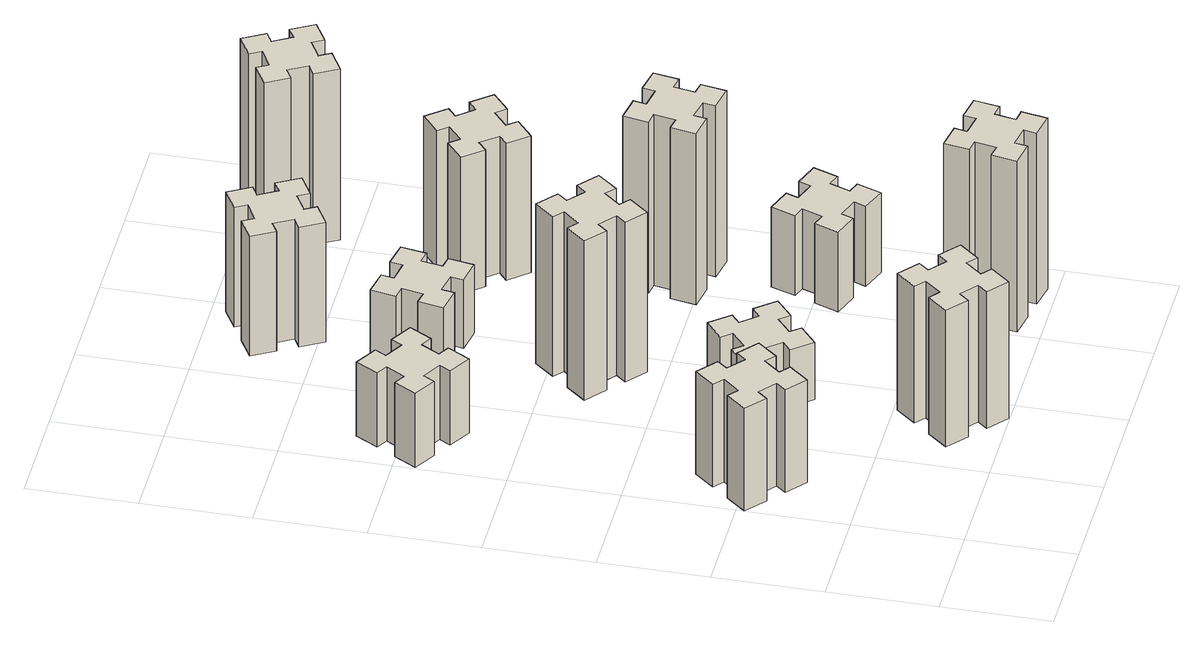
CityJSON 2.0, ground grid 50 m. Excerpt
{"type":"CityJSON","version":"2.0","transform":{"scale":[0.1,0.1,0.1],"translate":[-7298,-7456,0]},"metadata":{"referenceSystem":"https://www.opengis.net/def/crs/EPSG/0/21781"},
"CityObjects":{
"building1":{"type":"Building","attributes":{"class":"1000","function":"1000","usage":"1000","yearOfConstruction":2016,"roofType":"1000","measuredHeight":54,"storeysAboveGround":30,"storeysBelowGround":0},"geometry":[{"type":"Solid","lod":"1","boundaries":[[[[0,1,2,3,4,5,6,7,8,9,10,11,12,13,14,15,16,17,18,19]],[[17,16,20,21]],[[16,15,22,20]],[[15,14,23,22]],[[14,13,24,23]],[[13,12,25,24]],[[12,11,26,25]],[[11,10,27,26]],[[10,9,28,27]],[[9,8,29,28]],[[8,7,30,29]],[[7,6,31,30]],[[6,5,32,31]],[[5,4,33,32]],[[4,3,34,33]],[[3,2,35,34]],[[2,1,36,35]],[[1,0,37,36]],[[0,19,38,37]],[[19,18,39,38]],[[18,17,21,39]],[[24,25,26,27,28,29,30,31,32,33,34,35,36,37,38,39,21,20,22,23]]]]}]},
"building2":{"type":"Building","attributes":{"class":"1000","function":"1000","usage":"1000","yearOfConstruction":2016,"roofType":"1000","measuredHeight":72,"storeysAboveGround":30,"storeysBelowGround":0},"geometry":[{"type":"Solid","lod":"1","boundaries":[[[[40,41,42,43,44,45,46,47,48,49,50,51,52,53,54,55,56,57,58,59]],[[57,56,60,61]],[[56,55,62,60]],[[55,54,63,62]],[[54,53,64,63]],[[53,52,65,64]],[[52,51,66,65]],[[51,50,67,66]],[[50,49,68,67]],[[49,48,69,68]],[[48,47,70,69]],[[47,46,71,70]],[[46,45,72,71]],[[45,44,73,72]],[[44,43,74,73]],[[43,42,75,74]],[[42,41,76,75]],[[41,40,77,76]],[[40,59,78,77]],[[59,58,79,78]],[[58,57,61,79]],[[64,65,66,67,68,69,70,71,72,73,74,75,76,77,78,79,61,60,62,63]]]]}]},
"building3":{"type":"Building","attributes":{"class":"1000","function":"1000","usage":"1000","yearOfConstruction":2016,"roofType":"1000","measuredHeight":39,"storeysAboveGround":30,"storeysBelowGround":0},"geometry":[{"type":"Solid","lod":"1","boundaries":[[[[80,81,82,83,84,85,86,87,88,89,90,91,92,93,94,95,96,97,98,99]],[[97,96,100,101]],[[96,95,102,100]],[[95,94,103,102]],[[94,93,104,103]],[[93,92,105,104]],[[92,91,106,105]],[[91,90,107,106]],[[90,89,108,107]],[[89,88,109,108]],[[88,87,110,109]],[[87,86,111,110]],[[86,85,112,111]],[[85,84,113,112]],[[84,83,114,113]],[[83,82,115,114]],[[82,81,116,115]],[[81,80,117,116]],[[80,99,118,117]],[[99,98,119,118]],[[98,97,101,119]],[[104,105,106,107,108,109,110,111,112,113,114,115,116,117,118,119,101,100,102,103]]]]}]},
"building4":{"type":"Building","attributes":{"class":"1000","function":"1000","usage":"1000","yearOfConstruction":2016,"roofType":"1000","measuredHeight":30,"storeysAboveGround":30,"storeysBelowGround":0},"geometry":[{"type":"Solid","lod":"1","boundaries":[[[[120,121,122,123,124,125,126,127,128,129,130,131,132,133,134,135,136,137,138,139]],[[137,136,140,141]],[[136,135,142,140]],[[135,134,143,142]],[[134,133,144,143]],[[133,132,145,144]],[[132,131,146,145]],[[131,130,147,146]],[[130,129,148,147]],[[129,128,149,148]],[[128,127,150,149]],[[127,126,151,150]],[[126,125,152,151]],[[125,124,153,152]],[[124,123,154,153]],[[123,122,155,154]],[[122,121,156,155]],[[121,120,157,156]],[[120,139,158,157]],[[139,138,159,158]],[[138,137,141,159]],[[144,145,146,147,148,149,150,151,152,153,154,155,156,157,158,159,141,140,142,143]]]]}]},
"building5":{"type":"Building","attributes":{"class":"1000","function":"1000","usage":"1000","yearOfConstruction":2016,"roofType":"1000","measuredHeight":84,"storeysAboveGround":30,"storeysBelowGround":0},"geometry":[{"type":"Solid","lod":"1","boundaries":[[[[160,161,162,163,164,165,166,167,168,169,170,171,172,173,174,175,176,177,178,179]],[[177,176,180,181]],[[176,175,182,180]],[[175,174,183,182]],[[174,173,184,183]],[[173,172,185,184]],[[172,171,186,185]],[[171,170,187,186]],[[170,169,188,187]],[[169,168,189,188]],[[168,167,190,189]],[[167,166,191,190]],[[166,165,192,191]],[[165,164,193,192]],[[164,163,194,193]],[[163,162,195,194]],[[162,161,196,195]],[[161,160,197,196]],[[160,179,198,197]],[[179,178,199,198]],[[178,177,181,199]],[[184,185,186,187,188,189,190,191,192,193,194,195,196,197,198,199,181,180,182,183]]]]}]},
"building6":{"type":"Building","attributes":{"class":"1000","function":"1000","usage":"1000","yearOfConstruction":2016,"roofType":"1000","measuredHeight":36,"storeysAboveGround":30,"storeysBelowGround":0},"geometry":[{"type":"Solid","lod":"1","boundaries":[[[[200,201,202,203,204,205,206,207,208,209,210,211,212,213,214,215,216,217,218,219]],[[217,216,220,221]],[[216,215,222,220]],[[215,214,223,222]],[[214,213,224,223]],[[213,212,225,224]],[[212,211,226,225]],[[211,210,227,226]],[[210,209,228,227]],[[209,208,229,228]],[[208,207,230,229]],[[207,206,231,230]],[[206,205,232,231]],[[205,204,233,232]],[[204,203,234,233]],[[203,202,235,234]],[[202,201,236,235]],[[201,200,237,236]],[[200,219,238,237]],[[219,218,239,238]],[[218,217,221,239]],[[224,225,226,227,228,229,230,231,232,233,234,235,236,237,238,239,221,220,222,223]]]]}]},
"building7":{"type":"Building","attributes":{"class":"1000","function":"1000","usage":"1000","yearOfConstruction":2016,"roofType":"1000","measuredHeight":90,"storeysAboveGround":30,"storeysBelowGround":0},"geometry":[{"type":"Solid","lod":"1","boundaries":[[[[240,241,242,243,244,245,246,247,248,249,250,251,252,253,254,255,256,257,258,259]],[[257,256,260,261]],[[256,255,262,260]],[[255,254,263,262]],[[254,253,264,263]],[[253,252,265,264]],[[252,251,266,265]],[[251,250,267,266]],[[250,249,268,267]],[[249,248,269,268]],[[248,247,270,269]],[[247,246,271,270]],[[246,245,272,271]],[[245,244,273,272]],[[244,243,274,273]],[[243,242,275,274]],[[242,241,276,275]],[[241,240,277,276]],[[240,259,278,277]],[[259,258,279,278]],[[258,257,261,279]],[[264,265,266,267,268,269,270,271,272,273,274,275,276,277,278,279,261,260,262,263]]]]}]},
"building8":{"type":"Building","attributes":{"class":"1000","function":"1000","usage":"1000","yearOfConstruction":2016,"roofType":"1000","measuredHeight":63,"storeysAboveGround":30,"storeysBelowGround":0},"geometry":[{"type":"Solid","lod":"1","boundaries":[[[[280,281,282,283,284,285,286,287,288,289,290,291,292,293,294,295,296,297,298,299]],[[297,296,300,301]],[[296,295,302,300]],[[295,294,303,302]],[[294,293,304,303]],[[293,292,305,304]],[[292,291,306,305]],[[291,290,307,306]],[[290,289,308,307]],[[289,288,309,308]],[[288,287,310,309]],[[287,286,311,310]],[[286,285,312,311]],[[285,284,313,312]],[[284,283,314,313]],[[283,282,315,314]],[[282,281,316,315]],[[281,280,317,316]],[[280,299,318,317]],[[299,298,319,318]],[[298,297,301,319]],[[304,305,306,307,308,309,310,311,312,313,314,315,316,317,318,319,301,300,302,303]]]]}]},
"building9":{"type":"Building","attributes":{"class":"1000","function":"1000","usage":"1000","yearOfConstruction":2016,"roofType":"1000","measuredHeight":42,"storeysAboveGround":30,"storeysBelowGround":0},"geometry":[{"type":"Solid","lod":"1","boundaries":[[[[320,321,322,323,324,325,326,327,328,329,330,331,332,333,334,335,336,337,338,339]],[[337,336,340,341]],[[336,335,342,340]],[[335,334,343,342]],[[334,333,344,343]],[[333,332,345,344]],[[332,331,346,345]],[[331,330,347,346]],[[330,329,348,347]],[[329,328,349,348]],[[328,327,350,349]],[[327,326,351,350]],[[326,325,352,351]],[[325,324,353,352]],[[324,323,354,353]],[[323,322,355,354]],[[322,321,356,355]],[[321,320,357,356]],[[320,339,358,357]],[[339,338,359,358]],[[338,337,341,359]],[[344,345,346,347,348,349,350,351,352,353,354,355,356,357,358,359,341,340,342,343]]]]}]},
"building10":{"type":"Building","attributes":{"class":"1000","function":"1000","usage":"1000","yearOfConstruction":2016,"roofType":"1000","measuredHeight":90,"storeysAboveGround":30,"storeysBelowGround":0},"geometry":[{"type":"Solid","lod":"1","boundaries":[[[[360,361,362,363,364,365,366,367,368,369,370,371,372,373,374,375,376,377,378,379]],[[377,376,380,381]],[[376,375,382,380]],[[375,374,383,382]],[[374,373,384,383]],[[373,372,385,384]],[[372,371,386,385]],[[371,370,387,386]],[[370,369,388,387]],[[369,368,389,388]],[[368,367,390,389]],[[367,366,391,390]],[[366,365,392,391]],[[365,364,393,392]],[[364,363,394,393]],[[363,362,395,394]],[[362,361,396,395]],[[361,360,397,396]],[[360,379,398,397]],[[379,378,399,398]],[[378,377,381,399]],[[384,385,386,387,388,389,390,391,392,393,394,395,396,397,398,399,381,380,382,383]]]]}]},
"building11":{"type":"Building","attributes":{"class":"1000","function":"1000","usage":"1000","yearOfConstruction":2016,"roofType":"1000","measuredHeight":72,"storeysAboveGround":30,"storeysBelowGround":0},"geometry":[{"type":"Solid","lod":"1","boundaries":[[[[400,401,402,403,404,405,406,407,408,409,410,411,412,413,414,415,416,417,418,419]],[[417,416,420,421]],[[416,415,422,420]],[[415,414,423,422]],[[414,413,424,423]],[[413,412,425,424]],[[412,411,426,425]],[[411,410,427,426]],[[410,409,428,427]],[[409,408,429,428]],[[408,407,430,429]],[[407,406,431,430]],[[406,405,432,431]],[[405,404,433,432]],[[404,403,434,433]],[[403,402,435,434]],[[402,401,436,435]],[[401,400,437,436]],[[400,419,438,437]],[[419,418,439,438]],[[418,417,421,439]],[[424,425,426,427,428,429,430,431,432,433,434,435,436,437,438,439,421,420,422,423]]]]}]},
"building12":{"type":"Building","attributes":{"class":"1000","function":"1000","usage":"1000","yearOfConstruction":2016,"roofType":"1000","measuredHeight":90,"storeysAboveGround":30,"storeysBelowGround":0},"geometry":[{"type":"Solid","lod":"1","boundaries":[[[[440,441,442,443,444,445,446,447,448,449,450,451,452,453,454,455,456,457,458,459]],[[457,456,460,461]],[[456,455,462,460]],[[455,454,463,462]],[[454,453,464,463]],[[453,452,465,464]],[[452,451,466,465]],[[451,450,467,466]],[[450,449,468,467]],[[449,448,469,468]],[[448,447,470,469]],[[447,446,471,470]],[[446,445,472,471]],[[445,444,473,472]],[[444,443,474,473]],[[443,442,475,474]],[[442,441,476,475]],[[441,440,477,476]],[[440,459,478,477]],[[459,458,479,478]],[[458,457,461,479]],[[464,465,466,467,468,469,470,471,472,473,474,475,476,477,478,479,461,460,462,463]]]]}]}
},
"vertices":[
[136,933,0],[213,869,0],[174,823,0],[266,746,0],[343,838,0],[297,876,0],[362,953,0],[408,914,0],[485,1006,0],[393,1083,0],[354,1037,0],[278,1102,0],[316,1148,0],[224,1225,0],[147,1133,0],[193,1094,0],[129,1018,0],[83,1056,0],[6,964,0],[98,887,0],[129,1018,540],[83,1056,540],[193,1094,540],[147,1133,540],[224,1225,540],[316,1148,540],[278,1102,540],[354,1037,540],[393,1083,540],[485,1006,540],[408,914,540],[362,953,540],[297,876,540],[343,838,540],[266,746,540],[174,823,540],[213,869,540],[136,933,540],[98,887,540],[6,964,540],
[776,193,0],[853,129,0],[814,83,0],[906,6,0],[983,98,0],[937,136,0],[1002,213,0],[1048,174,0],[1125,266,0],[1033,343,0],[994,297,0],[918,362,0],[956,408,0],[864,485,0],[787,393,0],[833,354,0],[769,278,0],[723,316,0],[646,224,0],[738,147,0],[769,278,720],[723,316,720],[833,354,720],[787,393,720],[864,485,720],[956,408,720],[918,362,720],[994,297,720],[1033,343,720],[1125,266,720],[1048,174,720],[1002,213,720],[937,136,720],[983,98,720],[906,6,720],[814,83,720],[853,129,720],[776,193,720],[738,147,720],[646,224,720],
[316,2367,0],[366,2454,0],[418,2424,0],[478,2528,0],[374,2588,0],[344,2536,0],[257,2586,0],[287,2638,0],[183,2698,0],[123,2594,0],[175,2564,0],[125,2477,0],[73,2507,0],[13,2403,0],[117,2343,0],[147,2395,0],[234,2345,0],[204,2293,0],[308,2233,0],[368,2337,0],[234,2345,390],[204,2293,390],[147,2395,390],[117,2343,390],[13,2403,390],[73,2507,390],[125,2477,390],[175,2564,390],[123,2594,390],[183,2698,390],[287,2638,390],[257,2586,390],[344,2536,390],[374,2588,390],[478,2528,390],[418,2424,390],[366,2454,390],[316,2367,390],[368,2337,390],[308,2233,390],
[918,969,0],[994,1033,0],[1033,987,0],[1125,1064,0],[1048,1156,0],[1002,1118,0],[937,1194,0],[983,1233,0],[906,1325,0],[814,1248,0],[853,1202,0],[776,1137,0],[738,1183,0],[646,1106,0],[723,1014,0],[769,1053,0],[833,976,0],[787,938,0],[864,846,0],[956,923,0],[833,976,300],[787,938,300],[769,1053,300],[723,1014,300],[646,1106,300],[738,1183,300],[776,1137,300],[853,1202,300],[814,1248,300],[906,1325,300],[983,1233,300],[937,1194,300],[1002,1118,300],[1048,1156,300],[1125,1064,300],[1033,987,300],[994,1033,300],[918,969,300],[956,923,300],[864,846,300],
[994,1877,0],[918,1942,0],[956,1988,0],[864,2065,0],[787,1973,0],[833,1934,0],[769,1858,0],[723,1896,0],[646,1804,0],[738,1727,0],[776,1773,0],[853,1709,0],[814,1663,0],[906,1586,0],[983,1678,0],[937,1716,0],[1002,1793,0],[1048,1754,0],[1125,1846,0],[1033,1923,0],[1002,1793,840],[1048,1754,840],[937,1716,840],[983,1678,840],[906,1586,840],[814,1663,840],[853,1709,840],[776,1773,840],[738,1727,840],[646,1804,840],[723,1896,840],[769,1858,840],[833,1934,840],[787,1973,840],[864,2065,840],[956,1988,840],[918,1942,840],[994,1877,840],[1033,1923,840],[1125,1846,840],
[954,2665,0],[855,2682,0],[866,2741,0],[747,2762,0],[727,2644,0],[786,2634,0],[768,2535,0],[709,2546,0],[688,2427,0],[807,2407,0],[817,2466,0],[915,2448,0],[905,2389,0],[1023,2368,0],[1044,2487,0],[985,2497,0],[1002,2595,0],[1061,2585,0],[1082,2703,0],[964,2724,0],[1002,2595,360],[1061,2585,360],[985,2497,360],[1044,2487,360],[1023,2368,360],[905,2389,360],[915,2448,360],[817,2466,360],[807,2407,360],[688,2427,360],[709,2546,360],[768,2535,360],[786,2634,360],[727,2644,360],[747,2762,360],[866,2741,360],[855,2682,360],[954,2665,360],[964,2724,360],[1082,2703,360],
[1794,345,0],[1695,362,0],[1706,421,0],[1587,442,0],[1567,324,0],[1626,314,0],[1608,215,0],[1549,226,0],[1528,107,0],[1647,87,0],[1657,146,0],[1755,128,0],[1745,69,0],[1863,48,0],[1884,167,0],[1825,177,0],[1842,275,0],[1901,265,0],[1922,383,0],[1804,404,0],[1842,275,900],[1901,265,900],[1825,177,900],[1884,167,900],[1863,48,900],[1745,69,900],[1755,128,900],[1657,146,900],[1647,87,900],[1528,107,900],[1549,226,900],[1608,215,900],[1626,314,900],[1567,324,900],[1587,442,900],[1706,421,900],[1695,362,900],[1794,345,900],[1804,404,900],[1922,383,900],
[1006,3217,0],[956,3304,0],[1008,3334,0],[948,3438,0],[844,3378,0],[874,3326,0],[787,3276,0],[757,3328,0],[653,3268,0],[713,3164,0],[765,3194,0],[815,3107,0],[763,3077,0],[823,2973,0],[927,3033,0],[897,3085,0],[984,3135,0],[1014,3083,0],[1118,3143,0],[1058,3247,0],[984,3135,630],[1014,3083,630],[897,3085,630],[927,3033,630],[823,2973,630],[763,3077,630],[815,3107,630],[765,3194,630],[713,3164,630],[653,3268,630],[757,3328,630],[787,3276,630],[874,3326,630],[844,3378,630],[948,3438,630],[1008,3334,630],[956,3304,630],[1006,3217,630],[1058,3247,630],[1118,3143,630],
[1639,1070,0],[1605,976,0],[1549,997,0],[1507,884,0],[1620,843,0],[1641,899,0],[1735,865,0],[1714,809,0],[1827,767,0],[1868,880,0],[1812,901,0],[1846,995,0],[1902,974,0],[1943,1087,0],[1830,1128,0],[1810,1072,0],[1716,1106,0],[1737,1162,0],[1624,1203,0],[1583,1090,0],[1716,1106,420],[1737,1162,420],[1810,1072,420],[1830,1128,420],[1943,1087,420],[1902,974,420],[1846,995,420],[1812,901,420],[1868,880,420],[1827,767,420],[1714,809,420],[1735,865,420],[1641,899,420],[1620,843,420],[1507,884,420],[1549,997,420],[1605,976,420],[1639,1070,420],[1583,1090,420],[1624,1203,420],
[1557,1526,0],[1655,1508,0],[1645,1449,0],[1763,1428,0],[1784,1547,0],[1725,1557,0],[1742,1655,0],[1801,1645,0],[1822,1763,0],[1704,1784,0],[1694,1725,0],[1595,1742,0],[1606,1801,0],[1487,1822,0],[1467,1704,0],[1526,1694,0],[1508,1595,0],[1449,1606,0],[1428,1487,0],[1547,1467,0],[1508,1595,900],[1449,1606,900],[1526,1694,900],[1467,1704,900],[1487,1822,900],[1606,1801,900],[1595,1742,900],[1694,1725,900],[1704,1784,900],[1822,1763,900],[1801,1645,900],[1742,1655,900],[1725,1557,900],[1784,1547,900],[1763,1428,900],[1645,1449,900],[1655,1508,900],[1557,1526,900],[1547,1467,900],[1428,1487,900],
[1409,2433,0],[1473,2356,0],[1427,2318,0],[1504,2226,0],[1596,2303,0],[1558,2349,0],[1634,2413,0],[1673,2367,0],[1765,2444,0],[1688,2536,0],[1642,2498,0],[1577,2574,0],[1623,2613,0],[1546,2705,0],[1454,2628,0],[1493,2582,0],[1416,2517,0],[1378,2563,0],[1286,2486,0],[1363,2394,0],[1416,2517,720],[1378,2563,720],[1493,2582,720],[1454,2628,720],[1546,2705,720],[1623,2613,720],[1577,2574,720],[1642,2498,720],[1688,2536,720],[1765,2444,720],[1673,2367,720],[1634,2413,720],[1558,2349,720],[1596,2303,720],[1504,2226,720],[1427,2318,720],[1473,2356,720],[1409,2433,720],[1363,2394,720],[1286,2486,720],
[1505,3294,0],[1555,3207,0],[1503,3177,0],[1563,3073,0],[1667,3133,0],[1637,3185,0],[1724,3235,0],[1754,3183,0],[1858,3243,0],[1798,3347,0],[1746,3317,0],[1696,3404,0],[1748,3434,0],[1688,3538,0],[1584,3478,0],[1614,3426,0],[1527,3376,0],[1497,3428,0],[1393,3368,0],[1453,3264,0],[1527,3376,900],[1497,3428,900],[1614,3426,900],[1584,3478,900],[1688,3538,900],[1748,3434,900],[1696,3404,900],[1746,3317,900],[1798,3347,900],[1858,3243,900],[1754,3183,900],[1724,3235,900],[1637,3185,900],[1667,3133,900],[1563,3073,900],[1503,3177,900],[1555,3207,900],[1505,3294,900],[1453,3264,900],[1393,3368,900]
]}
